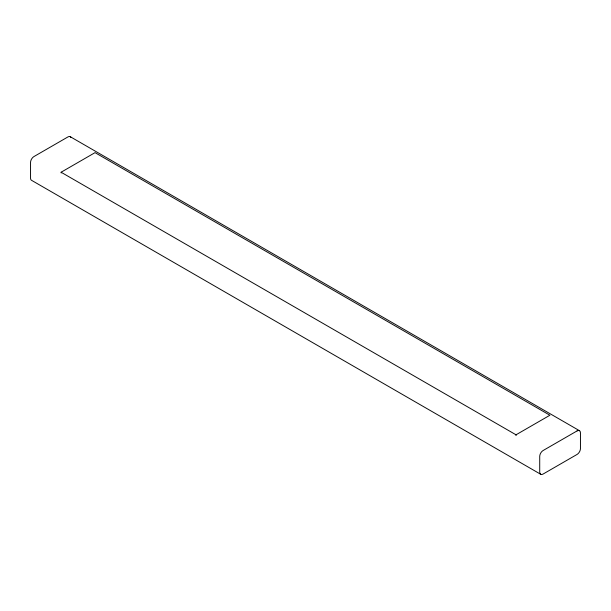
<?xml version="1.0" encoding="UTF-8"?>
<svg xmlns="http://www.w3.org/2000/svg" width="611" height="611" viewBox="0 0 611 611"><rect width="100%" height="100%" fill="white"/><g stroke="black" fill="none" stroke-linecap="round" stroke-linejoin="round"><path stroke-width="0.92" d="M515.959 434.841L549.9 415.243L95.041 152.635L61.1 172.233L516.02 434.803L516.02 435.59M70.288 136.719L579.457 430.686M540.712 474.281L31.543 180.314A4.804 2.772 -60 0 1 30.55 178.114L30.55 162.434A4.804 2.772 -60 0 1 33.941 156.561L67.89 136.963A4.804 2.772 -60 0 1 71.029 137.567M61.169 172.195L61.169 172.982M577.059 430.923L543.11 450.521A4.804 2.772 -60 0 0 539.719 456.402L539.719 472.082A4.804 2.772 -60 0 0 543.11 474.037L577.059 454.439A4.804 2.772 -60 0 0 580.45 448.566L580.45 432.886A4.804 2.772 -60 0 0 577.059 430.923"/></g></svg>
